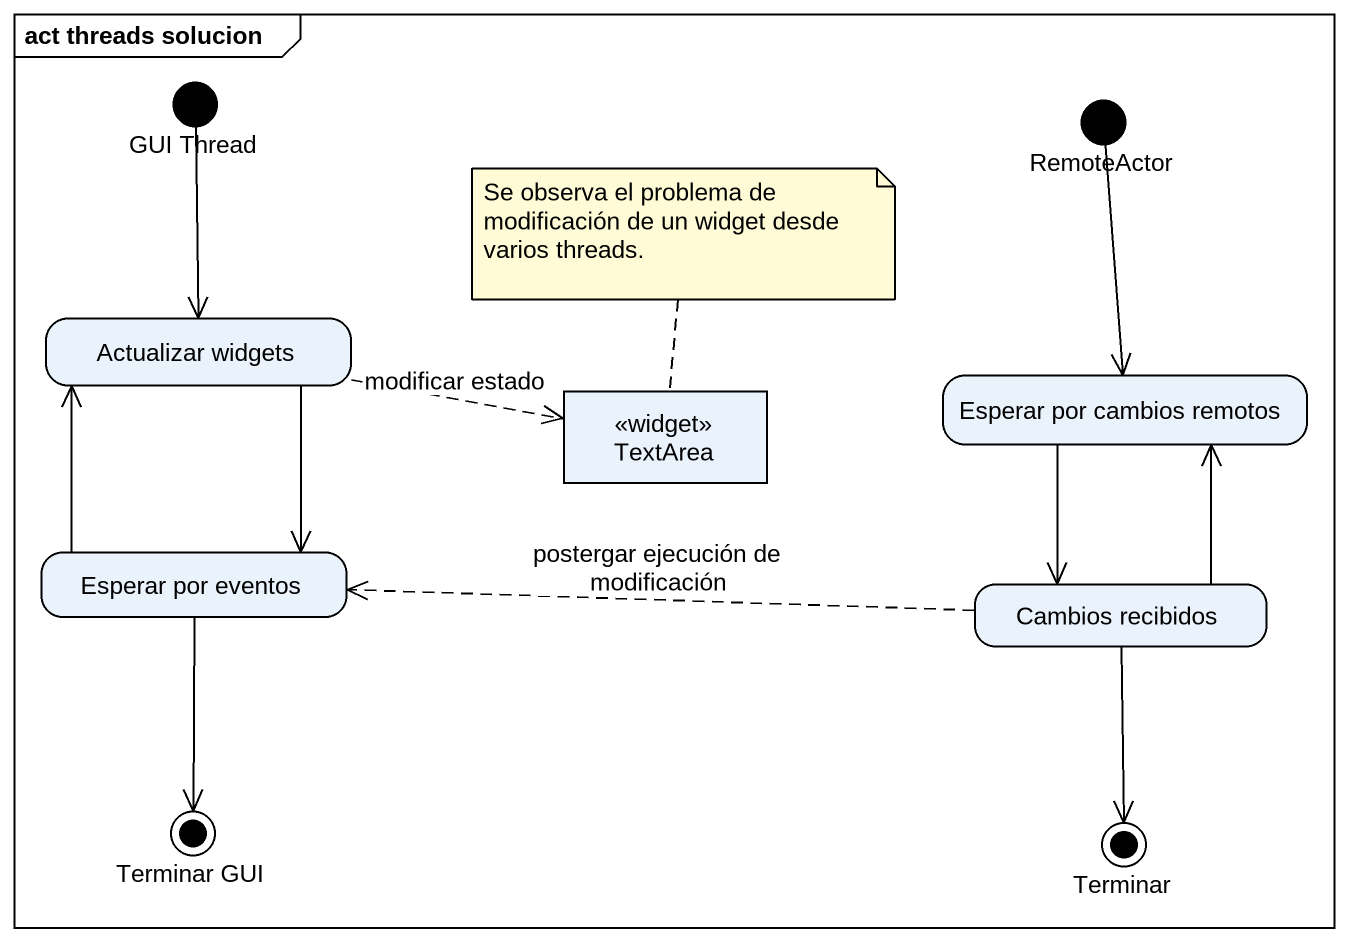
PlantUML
@startuml
mainframe act threads solucion
hide empty description
state "GUI Thread" as GUI_Thread <<start>>
state RemoteActor <<start>>
state "Actualizar widgets" as Actualizar_widgets
state TextArea <<widget>>
state "Esperar por cambios remotos" as Esperar_por_cambios_remotos
state "Esperar por eventos" as Esperar_por_eventos
state "Cambios recibidos" as Cambios_recibidos
state "Terminar GUI" as Terminar_GUI <<end>>
state Terminar <<end>>
GUI_Thread --> Actualizar_widgets
RemoteActor --> Esperar_por_cambios_remotos
Actualizar_widgets -right[dashed]-> TextArea : modificar estado
Actualizar_widgets --> Esperar_por_eventos
Esperar_por_cambios_remotos --> Cambios_recibidos
Esperar_por_eventos -up-> Actualizar_widgets
Esperar_por_eventos --> Terminar_GUI
Cambios_recibidos -up-> Esperar_por_cambios_remotos
Cambios_recibidos -left[dashed]-> Esperar_por_eventos : postergar ejecución de modificación
Cambios_recibidos --> Terminar
note top of TextArea : Se observa el problema de modificación de un widget desde varios threads.
@enduml
